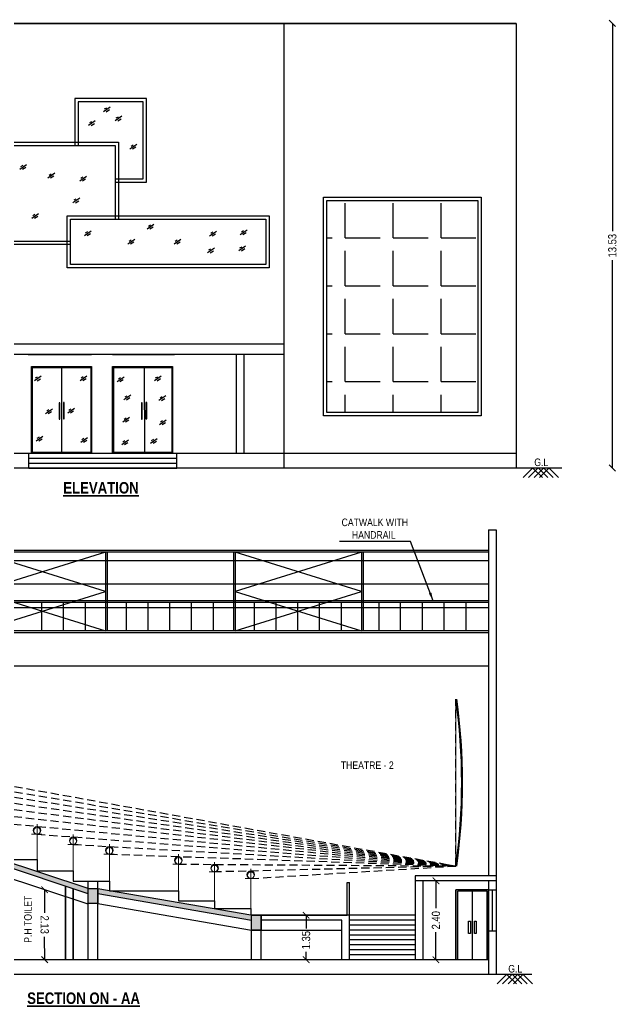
# Model space of a CAD drawing. Header units: metres. Extents: x 484 to 18344, y 10 to 2071.
# Drawn here: x 1580.59 to 1598.67, y 73.2 to 103.21 of the extents above; entities that cross this region are included whole.
import ezdxf
from ezdxf.lldxf.tags import DXFTag

# ---------------------------------------------------------------- set-up
doc = ezdxf.new("R2010")
doc.units = ezdxf.units.M
doc.header["$MEASUREMENT"] = 0
doc.linetypes.add('DASHED2', pattern=[0.375, 0.25, -0.125])
doc.linetypes.add('HIDDEN', pattern=[0.375, 0.25, -0.125])
doc.layers.add('0 @ 1 (2)', color=7, linetype='Continuous')
doc.layers.add('Era - seat head', color=2, linetype='Continuous')
doc.styles.add('2', font='swissc.ttf', dxfattribs={"height": 0.23})
doc.styles.add('ARIAL', font='arial.ttf', dxfattribs={"height": 0.8})
doc.styles.add('CODE', font='swissc.ttf', dxfattribs={"height": 0.25})
doc.styles.get("Standard").update_dxf_attribs({"font": 'swissc.ttf', "height": 0.23})
tags = doc.linetypes.add('00$1$HIDDEN', pattern=[0.375, 0.25, -0.125]).pattern_tags.tags
tags[6:7] = [DXFTag(74, 4), DXFTag(75, 0), DXFTag(340, '0'), DXFTag(46, 1.0), DXFTag(50, 0.0), DXFTag(44, 0.0), DXFTag(45, 0.0)]
tags[4:5] = [DXFTag(74, 4), DXFTag(75, 0), DXFTag(340, '0'), DXFTag(46, 1.0), DXFTag(50, 0.0), DXFTag(44, 0.0), DXFTag(45, 0.0)]
doc.dimstyles.new('OUTER', dxfattribs={"dimscale": 0, "dimtxt": 0.3, "dimasz": 0.18, "dimexe": 0.18, "dimexo": 0.0625, "dimgap": 0.09, "dimtad": 0, "dimzin": 0, "dimdsep": 46, "dimtxsty": 'CODE', "dimcen": 0.09, "dimse1": 1, "dimse2": 1, "dimclrd": 8, "dimclrt": 1, "dimadec": 0, "dimazin": 0, "dimtfac": 1, "dimtofl": 0, "dimtmove": 0, "dimatfit": 3, "dimfxl": 0, "dimtolj": 1, "dimtzin": 0, "dimarcsym": 0})
doc.dimstyles.get("Standard").update_dxf_attribs({"dimtxt": 1, "dimasz": 0.18, "dimexe": 0.18, "dimexo": 0.0625, "dimgap": 0.09, "dimtad": 0, "dimtih": 1, "dimtoh": 1, "dimdec": 4, "dimzin": 0, "dimdsep": 46, "dimtxsty": 'Standard', "dimcen": 0.09, "dimadec": 0, "dimazin": 0, "dimtfac": 1, "dimtdec": 4, "dimtofl": 0, "dimtmove": 0, "dimatfit": 3, "dimfxl": 0, "dimtolj": 1, "dimtzin": 0, "dimarcsym": 0})

# ---------------------------------------------------------------- blocks, each defined once
blk = doc.blocks.new('hghg')
at = {"layer": 'Era - seat head', "color": 1, "lineweight": 15}
for p, q in [((-458.409, -3945.065), (-458.409, -3944.764)), ((-458.557, -3945.065), (-458.243, -3945.065)), ((-458.409, -3946.183), (-458.409, -3945.065))]:
    blk.add_line(p, q, dxfattribs=at)
for centre, radius in [((-458.409, -3944.95), 0.115), ((-458.409, -3944.965), 0.1)]:
    blk.add_circle(centre, radius, dxfattribs=at)
blk = doc.blocks.new('_ArchTick')
at = {"const_width": 0.15}
blk.add_lwpolyline([(-0.5, -0.5), (0.5, 0.5)], dxfattribs=at)
blk = doc.blocks.new('*D247')
at = {"color": 0, "lineweight": -2}
for p, q in [((1589.302, 75.963), (1589.302, 75.566)), ((1589.302, 74.613), (1589.302, 74.849))]:
    blk.add_line(p, q, dxfattribs=at)
at = {"color": 0, "lineweight": -2, "xscale": 0.2, "yscale": 0.2, "zscale": 0.2}
for p, rotation in [((1589.302, 75.963), 90), ((1589.302, 74.613), 270)]:
    blk.add_blockref('_ArchTick', p, dxfattribs=dict(at, rotation=rotation))
at = {"color": 0, "lineweight": -2, "insert": (1589.302, 75.207), "char_height": 0.25, "attachment_point": 5, "rotation": 90, "style": 'CODE'}
blk.add_mtext('\\A1;1.35', dxfattribs=at)
blk = doc.blocks.new('*D83')
at = {"color": 0, "lineweight": -2}
for p, q in [((1598.616, 103.103), (1598.616, 96.78)), ((1598.616, 89.574), (1598.616, 95.896))]:
    blk.add_line(p, q, dxfattribs=at)
at = {"color": 0, "lineweight": -2, "xscale": 0.2, "yscale": 0.2, "zscale": 0.2}
for p, rotation in [((1598.616, 103.103), 90), ((1598.616, 89.574), 270)]:
    blk.add_blockref('_ArchTick', p, dxfattribs=dict(at, rotation=rotation))
at = {"color": 0, "lineweight": -2, "insert": (1598.616, 96.338), "char_height": 0.25, "attachment_point": 5, "rotation": 90, "style": 'CODE'}
blk.add_mtext('\\A1;13.53', dxfattribs=at)
blk = doc.blocks.new('*D214')
at = {"color": 0, "lineweight": -2}
for p, q in [((1593.252, 77.013), (1593.252, 76.177)), ((1593.252, 74.613), (1593.252, 75.449))]:
    blk.add_line(p, q, dxfattribs=at)
at = {"color": 0, "lineweight": -2, "xscale": 0.2, "yscale": 0.2, "zscale": 0.2}
for p, rotation in [((1593.252, 77.013), 90), ((1593.252, 74.613), 270)]:
    blk.add_blockref('_ArchTick', p, dxfattribs=dict(at, rotation=rotation))
at = {"color": 0, "insert": (1593.252, 75.813), "char_height": 0.25, "attachment_point": 5, "rotation": 90, "style": 'CODE'}
blk.add_mtext('\\A1;2.40', dxfattribs=at)
blk = doc.blocks.new('*D215')
at = {"color": 0, "lineweight": -2}
for p, q in [((1581.351, 76.741), (1581.351, 76.041)), ((1581.352, 74.613), (1581.351, 75.313))]:
    blk.add_line(p, q, dxfattribs=at)
at = {"color": 0, "lineweight": -2, "xscale": 0.2, "yscale": 0.2, "zscale": 0.2}
for p, rotation in [((1581.351, 76.741), 90.02637497512491), ((1581.352, 74.613), 270.0263749751249)]:
    blk.add_blockref('_ArchTick', p, dxfattribs=dict(at, rotation=rotation))
at = {"color": 0, "lineweight": -2, "insert": (1581.351, 75.677), "char_height": 0.25, "attachment_point": 5, "rotation": 270.0264, "style": 'CODE'}
blk.add_mtext('\\A1;2.13', dxfattribs=at)

msp = doc.modelspace()

# ---------------------------------------------------------------- hatches: boundary and pattern name
at = {"lineweight": -2}
h = msp.add_hatch(dxfattribs=at)
h.set_pattern_fill('ANGLE', color=256, scale=5.3)
h.set_pattern_definition([(0, (-15712.9476, -2000.7692), (0, 1.4575), [1.06, -0.3975]), (90, (-15712.9476, -2000.7692), (-1.4575, 1e-16), [1.06, -0.3975])])
h.paths.add_polyline_path([(1589.93474, 91.26164), (1594.52905, 91.26164), (1594.52905, 97.71566), (1589.93474, 97.71566)])
h = msp.add_hatch(color=256)
h.paths.add_polyline_path([(1582.97145, 76.61309), (1582.97145, 76.76531), (1587.61888, 75.96306), (1587.63899, 75.96306), (1587.63899, 75.80737)])
h.paths.add_polyline_path([(1582.67145, 76.77719), (1582.97145, 76.77719), (1582.97145, 76.32719), (1582.67145, 76.32719)])
h.paths.add_polyline_path([(1578.03892, 78.15661), (1578.03892, 78.31465), (1582.67145, 76.77719), (1582.67145, 76.61914)])
h.paths.add_polyline_path([(1577.73892, 78.39501), (1578.03892, 78.39501), (1578.03892, 77.94501), (1577.73892, 77.94501)])
h.paths.add_polyline_path([(1573.90696, 79.65461), (1573.08888, 79.65461), (1573.08888, 79.80461), (1573.9336, 79.80461), (1577.77813, 78.39501), (1577.73892, 78.39501), (1577.73892, 78.24962)])
h.paths.add_polyline_path([(1572.78888, 79.80461), (1573.01888, 79.80461), (1573.08888, 79.80461), (1573.08888, 79.35461), (1572.78888, 79.35461)])
msp.add_hatch(color=256).paths.add_polyline_path([(1587.63899, 75.96306), (1587.93899, 75.96306), (1587.93899, 75.51306), (1587.63899, 75.51306)])

# ---------------------------------------------------------------- linework, layer by layer
at = {"linetype": 'Continuous'}
for p, q in [((1595.68862, 103.10256, -0.00067), (1570.55888, 103.10256, -0.00067)), ((1588.62862, 103.10256, -0.00067), (1588.62862, 89.57355)), ((1595.68862, 103.10256, -0.00067), (1595.68862, 89.57355)), ((1580.85294, 93.02355), (1582.7752, 93.02355)), ((1583.41721, 93.02355), (1585.29995, 93.02355)), ((1580.9502, 92.66149), (1580.9502, 90.02355)), ((1580.9502, 90.02355), (1580.9502, 92.66149)), ((1580.9502, 92.66149), (1582.7752, 92.66149)), ((1580.9502, 92.63304), (1582.7752, 92.63304)), ((1581.8627, 92.63304), (1581.8627, 90.02355)), ((1582.7752, 92.66149), (1582.7752, 90.02355)), ((1583.41721, 92.66149), (1583.41721, 90.02355)), ((1583.41721, 90.02355), (1583.41721, 92.66149)), ((1583.41721, 92.66149), (1585.24221, 92.66149)), ((1583.41721, 92.63304), (1585.24221, 92.63304)), ((1583.44565, 92.66149), (1583.44565, 90.02355)), ((1583.44565, 92.66149), (1585.23114, 92.66149)), ((1583.44565, 92.63304), (1585.23114, 92.63304)), ((1584.37833, 92.63304), (1584.38333, 90.04343)), ((1585.23114, 92.66149), (1585.23114, 90.02355)), ((1585.23114, 90.02355), (1585.23114, 92.66149)), ((1585.24221, 92.66149), (1585.24221, 90.02355)), ((1570.55888, 90.02355), (1595.68862, 90.02355)), ((1580.8752, 89.57355), (1580.8752, 90.02355)), ((1580.8752, 89.87355), (1585.37495, 89.87355)), ((1585.37495, 89.57355), (1585.37495, 90.02355)), ((1580.8752, 89.72355), (1585.37495, 89.72355)), ((1580.8752, 89.57355), (1585.37495, 89.57355)), ((1592.62402, 75.96306), (1587.61888, 75.96306)), ((1590.3935, 75.81306), (1587.93899, 75.81306))]:
    msp.add_line(p, q, dxfattribs=at)
at = {"linetype": 'HIDDEN'}
for p, q in [((1583.13929, 100.41721), (1583.38409, 100.58671)), ((1583.17399, 100.49811), (1583.2376, 100.53663)), ((1583.22025, 100.41528), (1583.32049, 100.47692)), ((1583.4942, 100.14235), (1583.739, 100.31185)), ((1583.52889, 100.22325), (1583.59251, 100.26177)), ((1582.68678, 100.00049), (1582.93158, 100.16999)), ((1582.72147, 100.08139), (1582.78508, 100.11991)), ((1582.76774, 99.99856), (1582.86797, 100.0602)), ((1583.57516, 100.14042), (1583.67539, 100.20206)), ((1583.94671, 99.2823), (1584.19151, 99.45181)), ((1583.98141, 99.3632), (1584.04502, 99.40173)), ((1584.02767, 99.28038), (1584.12791, 99.34201)), ((1580.59516, 98.6635), (1580.83996, 98.833)), ((1580.62986, 98.7444), (1580.69347, 98.78292)), ((1580.67612, 98.66157), (1580.77636, 98.72321)), ((1581.45267, 98.40731), (1581.69747, 98.57681)), ((1581.48737, 98.48821), (1581.55098, 98.52673)), ((1581.53364, 98.40538), (1581.63387, 98.46702)), ((1582.41628, 98.31013), (1582.66107, 98.47964)), ((1582.45097, 98.39103), (1582.51458, 98.42955)), ((1582.49724, 98.3082), (1582.59747, 98.36984)), ((1582.21295, 97.64758), (1582.45774, 97.81708)), ((1582.24764, 97.72848), (1582.31125, 97.767)), ((1582.29391, 97.64565), (1582.39414, 97.70729)), ((1580.95762, 97.17937), (1581.20241, 97.34888)), ((1580.99231, 97.26027), (1581.05592, 97.29879)), ((1581.03858, 97.17744), (1581.13881, 97.23908)), ((1584.4702, 96.85291), (1584.715, 97.02241)), ((1584.5049, 96.93381), (1584.56851, 96.97233)), ((1582.56257, 96.64898), (1582.80736, 96.81849)), ((1582.59726, 96.72988), (1582.66087, 96.7684)), ((1582.64353, 96.64705), (1582.74376, 96.70869)), ((1584.55117, 96.85098), (1584.6514, 96.91262)), ((1586.36897, 96.64012), (1586.61377, 96.80962)), ((1586.40367, 96.72102), (1586.46728, 96.75954)), ((1586.44994, 96.63819), (1586.55017, 96.69983)), ((1587.30061, 96.67558), (1587.54541, 96.84508)), ((1587.3353, 96.75648), (1587.39891, 96.795)), ((1587.38157, 96.67365), (1587.4818, 96.73529)), ((1583.8846, 96.39186), (1584.1294, 96.56136)), ((1583.9193, 96.47276), (1583.98291, 96.51128)), ((1583.96556, 96.38993), (1584.0658, 96.45157)), ((1585.2865, 96.39186), (1585.5313, 96.56136)), ((1585.32119, 96.47276), (1585.3848, 96.51128)), ((1585.36746, 96.38993), (1585.46769, 96.45157)), ((1587.25625, 96.18793), (1587.50104, 96.35743)), ((1586.30686, 96.12586), (1586.55166, 96.29537)), ((1586.34156, 96.20676), (1586.40517, 96.24529)), ((1586.38783, 96.12393), (1586.48806, 96.18557)), ((1587.29094, 96.26883), (1587.35455, 96.30735)), ((1587.33721, 96.186), (1587.43744, 96.24764)), ((1581.03987, 92.23154), (1581.28467, 92.40105)), ((1581.07457, 92.31244), (1581.13818, 92.35097)), ((1581.12083, 92.22962), (1581.22107, 92.29125)), ((1582.42791, 92.2392), (1582.67271, 92.4087)), ((1582.46261, 92.3201), (1582.52622, 92.35862)), ((1582.50887, 92.23727), (1582.60911, 92.29891)), ((1583.56073, 92.20882), (1583.80553, 92.37832)), ((1583.59543, 92.28972), (1583.65904, 92.32824)), ((1583.6417, 92.20689), (1583.74193, 92.26853)), ((1584.6923, 92.23213), (1584.9371, 92.40164)), ((1584.727, 92.31303), (1584.79061, 92.35156)), ((1584.77326, 92.23021), (1584.8735, 92.29184)), ((1583.76215, 91.65467), (1584.00695, 91.82417)), ((1583.79685, 91.73557), (1583.86046, 91.77409)), ((1583.84312, 91.65274), (1583.94335, 91.71438)), ((1584.82787, 91.63264), (1585.07267, 91.80214)), ((1584.86257, 91.71354), (1584.92618, 91.75206)), ((1584.90883, 91.63071), (1585.00907, 91.69235)), ((1581.38095, 91.22975), (1581.62575, 91.39926)), ((1581.41565, 91.31065), (1581.47926, 91.34918)), ((1581.46192, 91.22783), (1581.56215, 91.28946)), ((1582.05243, 91.24947), (1582.29723, 91.41898)), ((1582.08713, 91.33037), (1582.15074, 91.3689)), ((1582.1334, 91.24755), (1582.23363, 91.30918)), ((1583.73116, 90.97794), (1583.97596, 91.14744)), ((1583.76586, 91.05883), (1583.82947, 91.09736)), ((1583.81212, 90.97601), (1583.91236, 91.03764)), ((1584.84033, 90.89905), (1585.08513, 91.06856)), ((1584.87503, 90.97995), (1584.93864, 91.01848)), ((1584.92129, 90.89713), (1585.02153, 90.95876)), ((1581.0928, 90.39851), (1581.3376, 90.56801)), ((1581.12749, 90.47941), (1581.1911, 90.51793)), ((1581.17376, 90.39658), (1581.27399, 90.45822)), ((1582.44833, 90.35803), (1582.69313, 90.52753)), ((1582.48303, 90.43893), (1582.54664, 90.47745)), ((1582.52929, 90.3561), (1582.62952, 90.41774)), ((1583.69493, 90.29304), (1583.93972, 90.46255)), ((1583.72962, 90.37394), (1583.79323, 90.41247)), ((1584.57085, 90.33248), (1584.81565, 90.50198)), ((1584.60555, 90.41338), (1584.66916, 90.4519)), ((1584.65182, 90.33055), (1584.75205, 90.39219)), ((1583.77589, 90.29111), (1583.87612, 90.35275)), ((1593.85564, 77.46306), (1593.85564, 82.54309))]:
    msp.add_line(p, q, dxfattribs=at)
for p, q in [((1587.18816, 90.02355), (1587.18816, 93.02355)), ((1587.41816, 90.02355), (1587.41816, 93.02355)), ((1597.08385, 89.57355), (1569.16836, 89.57355)), ((1594.85402, 87.69184, 0.04721), (1594.85402, 77.16306)), ((1594.85402, 87.69184, 0.04721), (1595.08402, 87.69184, 0.04721)), ((1595.08402, 87.69184, 0.04721), (1595.08402, 74.16306, -0.00162)), ((1594.85402, 87.06306), (1570.78888, 87.06306)), ((1594.85402, 87.01195), (1570.78888, 87.01195)), ((1570.78888, 86.76084), (1594.85402, 86.76084)), ((1583.20127, 87.01195), (1583.20127, 84.61417)), ((1583.25238, 87.01195), (1583.25238, 84.61417)), ((1587.09423, 87.01195), (1587.09423, 84.61417)), ((1587.14534, 87.01195), (1587.14534, 84.61417)), ((1590.9872, 87.01195), (1590.9872, 84.61417)), ((1591.03831, 87.01195), (1591.03831, 84.61417)), ((1570.78888, 86.04528), (1594.85402, 86.04528)), ((1594.85402, 85.53417), (1570.78888, 85.53417)), ((1594.85402, 85.48306), (1570.78888, 85.48306)), ((1570.78888, 85.32973), (1594.85402, 85.32973)), ((1581.2554, 85.48306, -0.00039), (1581.2554, 84.61417, -0.00039)), ((1581.91036, 85.48306, -0.00039), (1581.91036, 84.61417, -0.00039)), ((1582.58199, 85.48306, -0.00039), (1582.58199, 84.61417, -0.00039)), ((1583.83009, 85.48306), (1583.83009, 84.61417)), ((1584.48506, 85.48306), (1584.48506, 84.61417)), ((1585.14836, 85.48306), (1585.14836, 84.61417)), ((1585.80333, 85.48306), (1585.80333, 84.61417)), ((1586.47495, 85.48306), (1586.47495, 84.61417)), ((1587.72306, 85.48306), (1587.72306, 84.61417)), ((1588.37802, 85.48306), (1588.37802, 84.61417)), ((1589.04132, 85.48306), (1589.04132, 84.61417)), ((1589.69629, 85.48306), (1589.69629, 84.61417)), ((1590.36791, 85.48306), (1590.36791, 84.61417)), ((1591.51321, 85.48306), (1591.51321, 84.61417)), ((1592.16818, 85.48306), (1592.16818, 84.61417)), ((1592.83148, 85.48306), (1592.83148, 84.61417)), ((1593.48645, 85.48306), (1593.48645, 84.61417)), ((1594.15807, 85.48306), (1594.15807, 84.61417)), ((1594.85402, 84.61417), (1570.78888, 84.61417)), ((1594.85402, 84.56306), (1570.78888, 84.56306)), ((1573.01888, 83.55461), (1594.85402, 83.55461)), ((1582.67145, 76.77719), (1578.03892, 78.31465)), ((1582.67145, 76.61914), (1578.03892, 78.15661)), ((1582.67145, 76.30305), (1578.03892, 77.84052)), ((1595.08402, 77.16306), (1592.62402, 77.16306)), ((1592.62402, 77.16306), (1592.62402, 74.61306)), ((1582.67145, 74.61306), (1582.67145, 76.99952)), ((1582.97145, 74.61306), (1582.97145, 76.99952)), ((1590.54851, 75.96306), (1590.54851, 76.96306)), ((1590.6235, 75.96306), (1590.6235, 76.96306)), ((1595.08402, 77.01306), (1592.62402, 77.01306)), ((1592.85402, 77.01306), (1592.85402, 74.61306)), ((1594.85402, 77.01306), (1594.85402, 74.16306)), ((1587.61888, 75.96306), (1582.97145, 76.76531)), ((1587.63899, 75.80737), (1582.97145, 76.61309)), ((1594.85402, 76.74306), (1593.85564, 76.74306)), ((1593.85564, 74.61306), (1593.85564, 76.74306)), ((1594.85402, 74.61306), (1594.85402, 76.74306)), ((1587.63899, 75.50293), (1582.97145, 76.30865)), ((1587.63899, 74.61306), (1587.63899, 75.96306)), ((1587.93899, 74.61306), (1587.93899, 75.96306)), ((1590.6235, 74.61306), (1590.6235, 75.96306)), ((1592.62402, 75.96306), (1590.6235, 75.96306)), ((1590.3935, 74.61306), (1590.3935, 75.81306)), ((1595.08402, 75.48306), (1594.85402, 75.48306))]:
    msp.add_line(p, q)
at = {"lineweight": 30}
for p, q in [((1596.19214, 89.57355), (1595.90408, 89.28426)), ((1596.35487, 89.57355), (1596.0668, 89.28426)), ((1596.19892, 89.57355), (1596.48699, 89.28426)), ((1596.2363, 89.28426), (1596.52437, 89.57355)), ((1596.36843, 89.57355), (1596.65649, 89.28426)), ((1596.68709, 89.57355), (1596.39903, 89.28426)), ((1596.53115, 89.57355), (1596.81921, 89.28426)), ((1596.69387, 89.57355), (1596.98194, 89.28426)), ((1595.40149, 74.16306), (1595.11342, 73.87377)), ((1595.56421, 74.16306), (1595.27614, 73.87377)), ((1595.40827, 74.16306), (1595.69633, 73.87377)), ((1595.44565, 73.87377), (1595.73371, 74.16306)), ((1595.57777, 74.16306), (1595.86583, 73.87377)), ((1595.89643, 74.16306), (1595.60837, 73.87377)), ((1595.74049, 74.16306), (1596.02856, 73.87377)), ((1595.90321, 74.16306), (1596.19128, 73.87377))]:
    msp.add_line(p, q, dxfattribs=at)
at = {"linetype": 'DASHED2'}
for p, q in [((1573.41888, 81.15261), (1593.85564, 77.46306)), ((1574.51888, 80.72205), (1593.85564, 77.46306)), ((1575.61888, 80.3047), (1593.85564, 77.46306)), ((1576.71888, 79.90138), (1593.85564, 77.46306)), ((1577.81888, 79.51301), (1593.85564, 77.46306)), ((1578.91888, 79.14061), (1593.85564, 77.46306)), ((1580.01888, 78.77553), (1593.85564, 77.46306)), ((1581.11888, 78.4326), (1593.85564, 77.46306)), ((1582.21888, 78.11752), (1593.85564, 77.46306)), ((1583.31888, 77.82457), (1593.85564, 77.46306)), ((1585.41888, 77.52111), (1593.85564, 77.46306)), ((1593.85564, 77.46306), (1586.51888, 77.28336)), ((1587.61888, 77.08106), (1593.85564, 77.46306))]:
    msp.add_line(p, q, dxfattribs=at)
at = {"ltscale": 0.5}
for p, q in [((1581.98888, 74.61306), (1581.98888, 76.84568)), ((1582.21888, 74.61306), (1582.21888, 76.76934)), ((1594.85402, 74.61306), (1570.55888, 74.61306)), ((1596.1713, 74.16306), (1568.88317, 74.16306))]:
    msp.add_line(p, q, dxfattribs=at)
at = {"lineweight": -2}
for p, q in [((1581.98888, 76.84568), (1581.98888, 74.61306)), ((1582.21888, 76.76934), (1582.21888, 74.61306)), ((1594.35483, 76.69306), (1594.35483, 74.61306)), ((1594.85402, 76.74306), (1595.08402, 76.74303, 0.00769)), ((1594.96902, 75.48306), (1594.96902, 76.74306))]:
    msp.add_line(p, q, dxfattribs=at)
at = {"linetype": '00$1$HIDDEN'}
for p, q in [((1592.62402, 75.81306), (1590.6235, 75.81306)), ((1592.62402, 75.66306), (1590.6235, 75.66306)), ((1592.62402, 75.51306), (1590.6235, 75.51306)), ((1592.62402, 75.36306), (1590.6235, 75.36306)), ((1592.62402, 75.21306), (1590.6235, 75.21306)), ((1592.62402, 75.06306), (1590.6235, 75.06306)), ((1592.62402, 74.91306), (1590.6235, 74.91306)), ((1592.62402, 74.76306), (1590.6235, 74.76306))]:
    msp.add_line(p, q, dxfattribs=at)
at = {"lineweight": -2}
for points in [[(1570.55888, 89.57355), (1570.55888, 103.10256), (1595.68862, 103.10256), (1595.68862, 89.57355)], [(1594.85402, 74.61306), (1594.85402, 76.74306), (1593.85564, 76.74306), (1593.85564, 74.61306)], [(1594.80402, 74.61306), (1594.80402, 76.69306), (1593.90564, 76.69306), (1593.90564, 74.61306)]]:
    msp.add_lwpolyline(points, dxfattribs=at)
at = {"linetype": 'Continuous'}
for points in [[(1583.49209, 98.2702), (1584.45199, 98.2702), (1584.45199, 100.8137), (1582.27162, 100.8137), (1582.27162, 99.38571)], [(1583.49209, 98.3702), (1584.35199, 98.3702), (1584.35199, 100.7137), (1582.37162, 100.7137), (1582.37162, 99.38571)], [(1582.13711, 96.36936), (1579.82221, 96.36936), (1579.82221, 99.48571), (1583.59209, 99.48571), (1583.59209, 97.14637)], [(1582.13711, 96.46936), (1579.92221, 96.46936), (1579.92221, 99.38571), (1583.49209, 99.38571), (1583.49209, 97.14637)], [(1582.75674, 92.66149), (1582.75674, 90.04343), (1580.97865, 90.04343), (1580.97865, 92.66149)]]:
    msp.add_lwpolyline(points, dxfattribs=at)
for points in [[(1589.83474, 97.81566), (1594.62905, 97.81566), (1594.62905, 91.16164), (1589.83474, 91.16164)], [(1589.93474, 97.71566), (1594.52905, 97.71566), (1594.52905, 91.26164), (1589.93474, 91.26164)], [(1582.03711, 97.24637), (1588.17822, 97.24637), (1588.17822, 95.66631), (1582.03711, 95.66631)], [(1582.13711, 97.14637), (1588.07822, 97.14637), (1588.07822, 95.76631), (1582.13711, 95.76631)], [(1588.62862, 93.02355), (1570.55888, 93.02355), (1570.55888, 93.35274), (1588.62862, 93.35274)]]:
    msp.add_lwpolyline(points, close=True, dxfattribs=at)
at = {"linetype": 'Continuous', "elevation": 0}
msp.add_lwpolyline([(1585.22375, 92.66149), (1585.22375, 90.04343), (1583.44565, 90.04343), (1583.44565, 92.66149)], dxfattribs=at)
for points in [[(1581.80961, 91.55704), (1581.78786, 91.55704), (1581.78786, 91.06346), (1581.80961, 91.06346)], [(1581.9494, 91.56325), (1581.92765, 91.56325), (1581.92765, 91.06967), (1581.9494, 91.06967)], [(1584.31418, 91.55704), (1584.29243, 91.55704), (1584.29243, 91.06346), (1584.31418, 91.06346)], [(1584.45397, 91.56325), (1584.43222, 91.56325), (1584.43222, 91.06967), (1584.45397, 91.06967)]]:
    msp.add_lwpolyline(points, close=True, dxfattribs=at)
at = {"elevation": -0.00039}
for points in [[(1579.35942, 84.61417), (1583.20127, 85.81306), (1579.35942, 87.01195)], [(1583.20127, 87.01195), (1579.35942, 85.81306), (1583.20127, 84.61417)]]:
    msp.add_lwpolyline(points, dxfattribs=at)
for points in [[(1587.14534, 84.61417), (1590.9872, 85.81306), (1587.14534, 87.01195)], [(1590.9872, 87.01195), (1587.14534, 85.81306), (1590.9872, 84.61417)], [(1580.01888, 77.65753), (1581.11888, 77.65753), (1581.11888, 77.3146), (1582.21888, 77.3146), (1582.21888, 76.99952), (1583.31878, 76.99952), (1583.31878, 76.70657), (1585.41888, 76.70657), (1585.41888, 76.40311), (1586.51888, 76.40311), (1586.51882, 76.16536), (1587.61888, 76.16536), (1587.61888, 75.96306), (1590.54851, 75.96306)], [(1590.54851, 76.96306), (1590.6235, 76.96306)], [(1587.63899, 75.51306), (1590.3935, 75.51306)]]:
    msp.add_lwpolyline(points)
at = {"linetype": '00$1$HIDDEN', "lineweight": -2, "const_width": 0.03}
msp.add_lwpolyline([(1593.85564, 77.46306), (1593.85564, 82.54309)], dxfattribs=at)
for points in [[(1582.97145, 76.32719), (1582.67145, 76.32719), (1582.67145, 76.77719), (1582.97145, 76.77719)], [(1587.93899, 75.51306), (1587.63899, 75.51306), (1587.63899, 75.96306), (1587.93899, 75.96306)]]:
    msp.add_lwpolyline(points, close=True)
at = {"lineweight": -2}
for points in [[(1594.24383, 75.78778), (1594.30113, 75.78778), (1594.30113, 75.40988), (1594.24383, 75.40988)], [(1594.41956, 75.78778), (1594.47687, 75.78778), (1594.47687, 75.40988), (1594.41956, 75.40988)]]:
    msp.add_lwpolyline(points, close=True, dxfattribs=at)
at = {"ltscale": 75}
for centre, radius, start, end in [((1576.04944, 80.00308), 17.98646, 351.881654, 8.118346), ((1576.05321, 80.00308), 18.00843, 351.891626, 8.108374)]:
    msp.add_arc(centre, radius, start, end, dxfattribs=at)

# ---------------------------------------------------------------- block references
at = {"xscale": -1}
for p in [(1122.70982, 4023.49755), (1123.80982, 4023.18247), (1124.90972, 4022.88952), (1127.00982, 4022.58607), (1128.10975, 4022.34831), (1129.20982, 4022.14602)]:
    msp.add_blockref('hghg', p, dxfattribs=at)

# ---------------------------------------------------------------- texts
at = {"lineweight": 30, "char_height": 0.23, "attachment_point": 1, "style": '2'}
for s, width, insert in [('{\\W0.914322; }G.L', 0.5192338, (1596.17498, 89.86199)), ('{\\W7.215922; }CATWALK WITH \\P{\\W5.75306;  }HANDRAIL', 2.9873477, (1589.8537, 88.03537)), ('\\A1;{\\W1.243595; }THEATRE{\\A0; - 2}', 1.6989334, (1590.26649, 80.64576)), ('{\\W0.914322; }G.L', 0.5192338, (1595.38432, 74.4515))]:
    msp.add_mtext_dynamic_manual_height_columns(s, width=width, gutter_width=1.15, heights=[0], dxfattribs=dict(at, insert=insert))
at = {"linetype": '00$1$HIDDEN', "lineweight": 35, "ltscale": 1.3, "char_height": 0.35, "attachment_point": 5, "style": 'ARIAL'}
for s, insert, width in [('{\\fSwis721 Cn BT|b1|i0|c0|p34;\\LELEVATION}', (1583.06413, 88.96815), 2.3019488), ('{\\fSwis721 Cn BT|b1|i0|c0|p34;\\LSECTION ON - AA}', (1582.5344, 73.4381), 3.9052977)]:
    msp.add_mtext(s, dxfattribs=dict(at, insert=insert, width=width))
at = {"lineweight": 30, "insert": (1580.72901, 74.75156), "char_height": 0.23, "attachment_point": 1, "rotation": 90, "style": '2'}
msp.add_mtext_dynamic_manual_height_columns('{\\W5.118793; }P.H TOILET ', width=2.0883955, gutter_width=1.15, heights=[0], dxfattribs=at)

# ---------------------------------------------------------------- dimensions: what is measured, and where the dimension line sits
at = {"layer": '0 @ 1 (2)', "lineweight": -2}
dim = msp.add_linear_dim(base=(1598.61614, 89.57355), p1=(1614.18473, 103.10256, -0.00067), p2=(1614.18473, 89.57355), angle=90, dimstyle='OUTER', override={"dimscale": 1, "dimtxt": 0.25, "dimasz": 0.2, "dimblk": 'ArchTick', "dimclrd": 0, "dimclrt": 0, "dimtix": 0, "dimtofl": 0, "dimtmove": 0, "dimatfit": 3, "dimfxl": 0.18}, dxfattribs=at)
dim.commit()
dim.dimension.update_dxf_attribs({"geometry": '*D83', "text_midpoint": (1598.61614, 96.33806)})
dim = msp.add_aligned_dim(p1=(1581.35171, 74.61306), p2=(1581.35073, 76.74138), distance=0, dimstyle='OUTER', override={"dimscale": 1, "dimtxt": 0.25, "dimasz": 0.2, "dimblk": 'ArchTick', "dimclrd": 0, "dimclrt": 0, "dimtix": 0, "dimtofl": 0, "dimtmove": 0, "dimatfit": 3, "dimfxl": 6}, dxfattribs=at)
dim.commit()
dim.dimension.update_dxf_attribs({"geometry": '*D215', "text_midpoint": (1581.35122, 75.67722)})
at = {"layer": '0 @ 1 (2)'}
dim = msp.add_aligned_dim(p1=(1593.22324, 77.01306), p2=(1593.22324, 74.61306), distance=0.02881, dimstyle='OUTER', override={"dimscale": 1, "dimtxt": 0.25, "dimasz": 0.2, "dimblk": 'ArchTick', "dimclrd": 0, "dimclrt": 0, "dimtix": 0, "dimtofl": 0, "dimtmove": 0, "dimatfit": 3, "dimfxl": 0.18}, dxfattribs=at)
dim.commit()
dim.dimension.update_dxf_attribs({"geometry": '*D214', "text_midpoint": (1593.25205, 75.81306)})
at = {"layer": '0 @ 1 (2)', "lineweight": -2}
dim = msp.add_linear_dim(base=(1589.3018, 74.61306), p1=(1589.3018, 75.96306), p2=(1589.3018, 74.61306), angle=90, dimstyle='OUTER', override={"dimscale": 1, "dimtxt": 0.25, "dimasz": 0.2, "dimblk": 'ArchTick', "dimclrd": 0, "dimclrt": 0, "dimtix": 0, "dimtofl": 0, "dimtmove": 0, "dimatfit": 3, "dimfxl": 0.18}, dxfattribs=at)
dim.commit()
dim.dimension.update_dxf_attribs({"geometry": '*D247', "text_midpoint": (1589.3018, 75.20728), "dimtype": 128})

# ---------------------------------------------------------------- leaders
msp.add_leader([(1593.16446, 85.53417, -0.00039), (1592.47446, 87.33831, -0.00039), (1590.31775, 87.33831, -0.00039)], dimstyle='Standard', override={"dimasz": 0.25})

doc.saveas('drawing.dxf')
